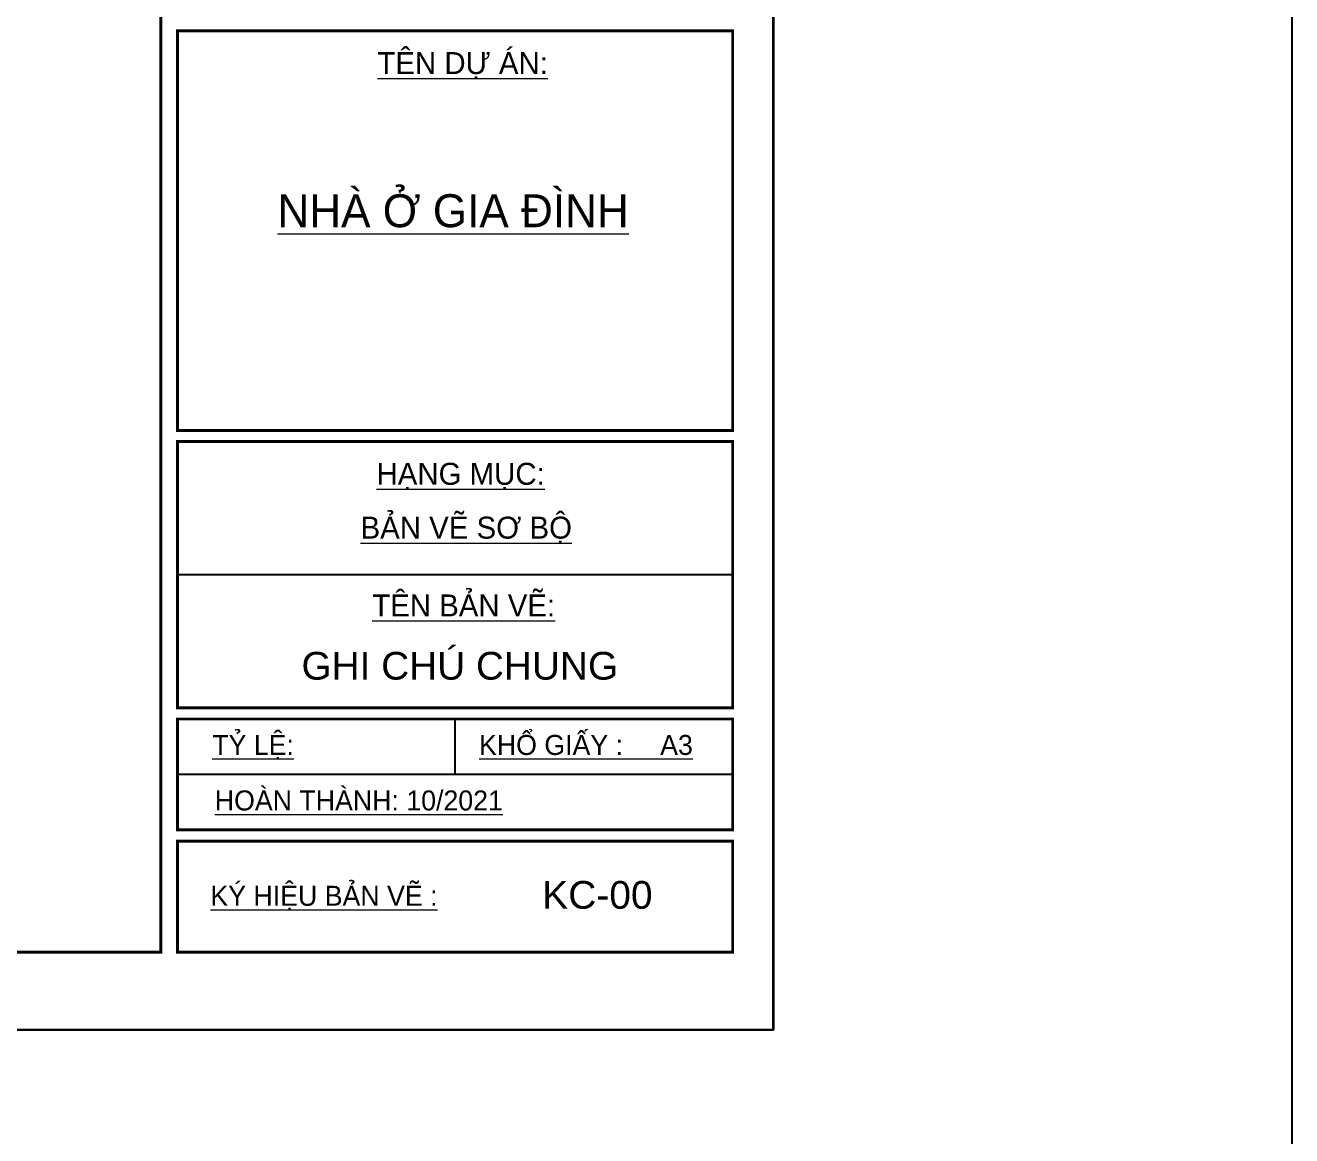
# Model space of a CAD drawing. Extents: x -2098986 to 943, y -1296280 to 73591.
# Drawn here: x -1554961 to -1543554, y -1048310 to -1038305 of the extents above; entities that cross this region are included whole.
import ezdxf
from ezdxf.enums import TextEntityAlignment as Align

# ---------------------------------------------------------------- set-up
doc = ezdxf.new("R2010")
doc.units = 0
doc.header["$LTSCALE"] = 150
doc.layers.get('Defpoints').update_dxf_attribs({"lineweight": 18})
for name, color, linetype, lineweight in [('05.Text', 253, 'Continuous', 18), ('11.Khung bo', 32, 'Continuous', 50), ('12.Khung', 36, 'Continuous', 25), ('G-ANNO-TTLB', 6, 'Continuous', 9), ('KCVN-THAY', 7, 'Continuous', 25)]:
    doc.layers.add(name, color=color, linetype=linetype, lineweight=lineweight)
doc.layers.add('Tpl_Bound', color=1, linetype='Continuous', plot=False)
doc.styles.add('vnarialH', font='')
doc.styles.add('VnAvantH', font='')
doc.styles.get('vnarialH').set_extended_font_data('.VnArialH')
doc.styles.get('VnAvantH').set_extended_font_data('.VnAvantH')

# ---------------------------------------------------------------- blocks, each defined once
blk = doc.blocks.new('*U4')
at = {"layer": 'KCVN-THAY', "color": 140}
blk.add_lwpolyline([(214871.76, 86966.68), (215381.8, 86966.68), (215381.8, 86579.68), (214871.76, 86579.68)], close=True, dxfattribs=at)
blk = doc.blocks.new('100')
at = {"layer": '11.Khung bo', "const_width": 26.7}
for points in [[(1860913, -945240), (1860913, -916940), (1896063, -916940), (1896063, -945240)], [(1860913, -945240), (1860913, -916940), (1896063, -916940), (1896063, -945240)], [(1860913, -945240), (1860913, -916940), (1896063, -916940), (1896063, -945240)], [(1896213, -940540), (1901213, -940540), (1901213, -936940), (1896213, -936940)], [(1896213, -940540), (1901213, -940540), (1901213, -936940), (1896213, -936940)], [(1896213, -940540), (1901213, -940540), (1901213, -936940), (1896213, -936940)], [(1896213, -943040), (1901213, -943040), (1901213, -940640), (1896213, -940640)], [(1896213, -943040), (1901213, -943040), (1901213, -940640), (1896213, -940640)], [(1896213, -943040), (1901213, -943040), (1901213, -940640), (1896213, -940640)], [(1896213, -944140), (1901213, -944140), (1901213, -943140), (1896213, -943140)], [(1896213, -944140), (1901213, -944140), (1901213, -943140), (1896213, -943140)], [(1896213, -944140), (1901213, -944140), (1901213, -943140), (1896213, -943140)], [(1896213, -945240), (1901213, -945240), (1901213, -944240), (1896213, -944240)], [(1896213, -945240), (1901213, -945240), (1901213, -944240), (1896213, -944240)], [(1896213, -945240), (1901213, -945240), (1901213, -944240), (1896213, -944240)]]:
    blk.add_lwpolyline(points, close=True, dxfattribs=at)
at = {"layer": '12.Khung'}
for p, q in [((1901213, -941840), (1896213, -941840)), ((1901213, -941840), (1896213, -941840)), ((1901213, -941840), (1896213, -941840)), ((1898713, -943640), (1898713, -943140)), ((1898713, -943640), (1898713, -943140)), ((1898713, -943640), (1898713, -943140)), ((1901213, -943640), (1896213, -943640)), ((1901213, -943640), (1896213, -943640)), ((1901213, -943640), (1896213, -943640))]:
    blk.add_line(p, q, dxfattribs=at)
blk.add_lwpolyline([(1901579, -945940), (1901579, -916240), (1859580, -916240), (1859580, -945940)], close=True, dxfattribs=at)
blk.add_lwpolyline([(1901579, -945940), (1901579, -916240), (1859580, -916240), (1859580, -945940)], close=True, dxfattribs=at)
blk.add_lwpolyline([(1901579, -945940), (1901579, -916240), (1859580, -916240), (1859580, -945940)], close=True, dxfattribs=at)
at = {"layer": '05.Text', "style": 'VnAvantH'}
for s, height, p in [('%%Utªn Dù ¸N:', 198, (1898013, -937329)), ('%%Unhµ ë gia ®×nh', 297, (1897112, -938709)), ('%%Uh¹ng môc:', 198, (1898005, -941030)), ('%%Uh¹ng môc:', 198, (1898005, -941030)), ('%%Uh¹ng môc:', 198, (1898005, -941030)), ('%%Ub¶n vÏ s¬ bé', 198, (1897861, -941515)), ('%%Ub¶n vÏ s¬ bé', 198, (1897861, -941515)), ('%%Ub¶n vÏ s¬ bé', 198, (1897861, -941515)), ('%%Utªn b¶n vÏ:', 198, (1897966, -942216)), ('%%Utªn b¶n vÏ:', 198, (1897966, -942216)), ('%%Utªn b¶n vÏ:', 198, (1897966, -942216)), ('%%Utû lÖ:', 180, (1896525, -943464)), ('%%UKHæ GIÊY :     A3', 180, (1898928, -943464)), ('%%Uhoµn thµnh: 10/2021', 180, (1896548, -943964)), ('%%Uký hiÖu b¶n vÏ :', 180, (1896508, -944823))]:
    blk.add_text(s, height=height, dxfattribs=at).set_placement(p)

msp = doc.modelspace()

# ---------------------------------------------------------------- linework, layer by layer
at = {"layer": 'Tpl_Bound', "color": 1}
msp.add_lwpolyline([(-1590223, -1047355.5), (-1590223, -1017655.5), (-1548223, -1017655.5), (-1548223, -1047355.5)], close=True, dxfattribs=at)

# ---------------------------------------------------------------- block references
at = {"layer": '05.Text', "xscale": 1.000009185772931, "yscale": 1.000009185772931, "zscale": 1.000009185772931}
msp.add_blockref('100', (-3449819.7, -101407), dxfattribs=at)
at = {"layer": 'Defpoints', "xscale": 100, "yscale": 100, "zscale": 100}
msp.add_blockref('*U4', (-23081733.7, -9709742.8), dxfattribs=at)

# ---------------------------------------------------------------- texts
at = {"layer": 'G-ANNO-TTLB', "color": 3, "style": 'vnarialH'}
msp.add_text('GHI CHó CHUNG', height=250, dxfattribs=at).set_placement((-1551047.6, -1044045.4), align=Align.MIDDLE)
at = {"layer": 'G-ANNO-TTLB', "color": 3, "style": 'vnarialH', "width": 1.003962}
msp.add_text('KC-00', height=250, dxfattribs=at).set_placement((-1550304.6, -1046265.5), (-1549310.7, -1046265.5), align=Align.FIT)

doc.saveas('drawing.dxf')
